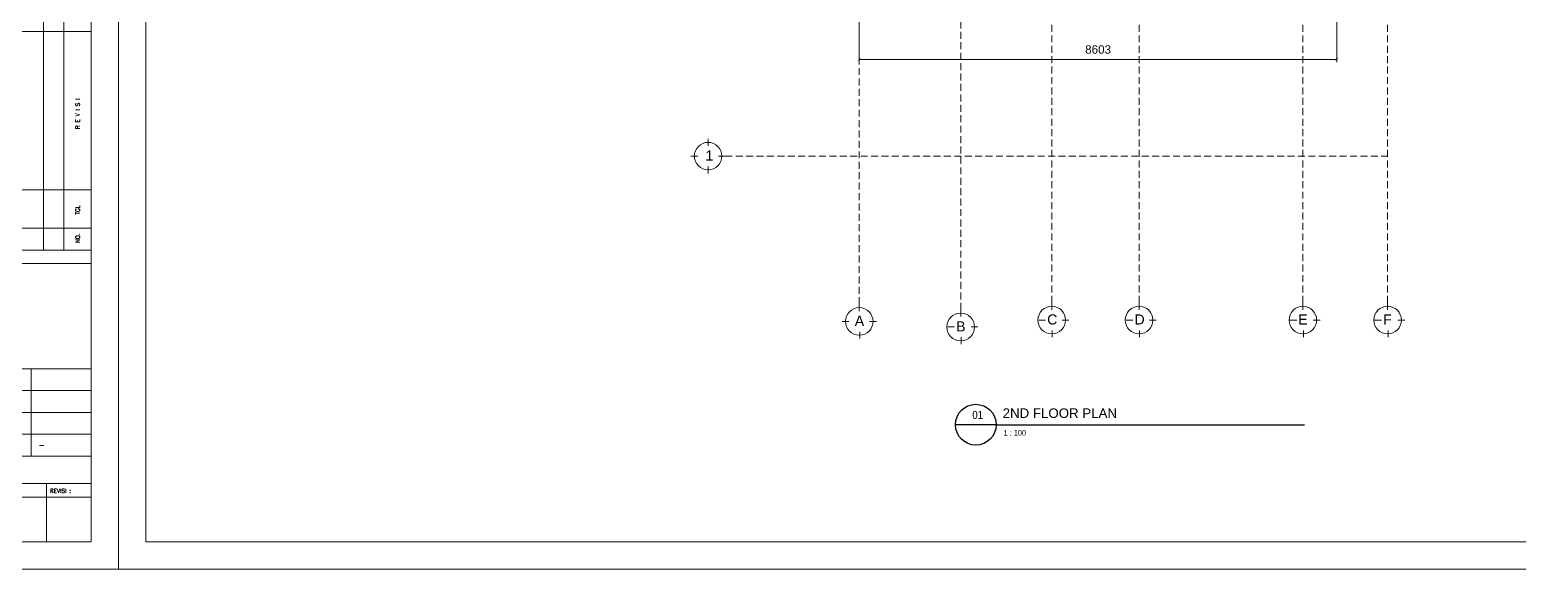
# Model space of a CAD drawing. Header units: millimetres. Extents: x -322387 to 1539330, y -108868 to 282714.
# Drawn here: x 581010 to 607816, y 56496 to 66202 of the extents above; entities that cross this region are included whole.
import ezdxf
from ezdxf.enums import TextEntityAlignment as Align

# ---------------------------------------------------------------- set-up
doc = ezdxf.new("R2010")
doc.units = ezdxf.units.MM
doc.header["$MEASUREMENT"] = 0
doc.linetypes.add('DASHED2', pattern=[0.375, 0.25, -0.125])
doc.linetypes.add('HIDDEN2', pattern=[0.1875, 0.125, -0.0625])
for name, color, linetype, lineweight in [('09-Arsiran', 8, 'Continuous', 5), ('AS', 8, 'HIDDEN2', 5), ('LEGEND', 1, 'DASHED2', 50), ('XR-KOP A3_MOZART$0$A-TXTKOP', 3, 'Continuous', 5), ('XR-KOP A3_MOZART$0$KOP-A1$0$A-GRSKOP', 1, 'Continuous', 5), ('XR-KOP A3_MOZART$0$KOP-A1$0$A-TXTKOP', 3, 'Continuous', 5)]:
    doc.layers.add(name, color=color, linetype=linetype, lineweight=lineweight)
doc.layers.add('NOT', color=1, linetype='Continuous')
doc.styles.add('NOTEXT1', font='arial.ttf')
doc.styles.add('NOTEXT2', font='arial.ttf')
doc.styles.add('NOTEXT4', font='arial.ttf')
doc.styles.get("Standard").update_dxf_attribs({"font": 'arial.ttf'})
doc.styles.add('XR-KOP A3_MOZART$0$KOP-A1$0$ROMANS', font='romans.shx', dxfattribs={"height": 200})
doc.styles.add('XR-KOP A3_MOZART$0$ROMANS', font='romans.shx', dxfattribs={"height": 200})
doc.dimstyles.new('DIM100', dxfattribs={"dimscale": 0, "dimtxt": 150, "dimasz": 50, "dimexe": 50, "dimexo": 0, "dimgap": 100, "dimtad": 1, "dimtoh": 1, "dimdec": 0, "dimdsep": 46, "dimtxsty": 'Standard', "dimblk": 'ARCHTICK', "dimcen": 1, "dimclrd": 1, "dimclre": 1, "dimadec": 0, "dimazin": 0, "dimtfac": 250, "dimtdec": 0, "dimtix": 1, "dimtmove": 0, "dimatfit": 3, "dimldrblk": 'DOT', "dimfxl": 150, "dimtolj": 1, "dimtzin": 0, "dimlwd": 5, "dimlwe": 5, "dimarcsym": 0})

# ---------------------------------------------------------------- blocks, each defined once
blk = doc.blocks.new('hsdh')
at = {"layer": 'XR-KOP A3_MOZART$0$KOP-A1$0$A-GRSKOP', "linetype": 'Continuous', "lineweight": 5}
for p, q in [((144206, 61611), (144206, 65781)), ((144554, 61611), (144554, 65781)), ((140385, 65317), (145017, 65317)), ((140385, 62631), (145017, 62631)), ((140385, 61982), (145017, 61982)), ((140385, 61611), (145017, 61611)), ((140385, 61611), (145017, 61611)), ((140385, 61380), (145017, 61380)), ((140385, 59597), (145017, 59597)), ((143998, 59597), (143998, 58115)), ((141774, 59226), (145017, 59226)), ((141774, 58856), (145017, 58856)), ((140385, 58485), (145017, 58485)), ((140385, 58115), (145017, 58115)), ((140385, 57651), (145017, 57651)), ((144258, 57651), (144258, 56660)), ((140385, 57420), (145017, 57420))]:
    blk.add_line(p, q, dxfattribs=at)
at = {"layer": 'XR-KOP A3_MOZART$0$KOP-A1$0$A-GRSKOP', "color": 0, "linetype": 'Continuous', "lineweight": 5}
blk.add_lwpolyline([(145480, 82601), (107945, 82601), (107945, 56197), (145480, 56197)], close=True, dxfattribs=at)
at = {"layer": 'XR-KOP A3_MOZART$0$KOP-A1$0$A-GRSKOP', "color": 5, "linetype": 'Continuous', "lineweight": 5}
blk.add_lwpolyline([(145017, 82138), (108409, 82138), (108409, 56660), (145017, 56660)], close=True, dxfattribs=at)
at = {"layer": 'XR-KOP A3_MOZART$0$A-TXTKOP', "lineweight": 5, "style": 'XR-KOP A3_MOZART$0$ROMANS'}
blk.add_text('-', height=92.6, dxfattribs=at).set_placement((144125, 58258))
at = {"layer": 'XR-KOP A3_MOZART$0$KOP-A1$0$A-TXTKOP', "lineweight": 5, "style": 'XR-KOP A3_MOZART$0$KOP-A1$0$ROMANS'}
for s, height, p in [('R E V I S I', 69.49, (144822, 63662)), ('TGL', 69.5, (144822, 62210)), ('NO.', 69.5, (144822, 61732))]:
    blk.add_text(s, height=height, rotation=90, dxfattribs=at).set_placement(p)
blk.add_text('REVISI :', height=69.5, dxfattribs=at).set_placement((144317, 57491))
blk = doc.blocks.new('NOT-28-ADI')
at = {"const_width": 50}
blk.add_lwpolyline([(-750, 0), (750, 0)], dxfattribs=at)
blk.add_circle((0, 0), 750)
at = {"layer": 'NOT'}
blk.add_line((750, 0), (12100, 0), dxfattribs=at)
at = {"color": 5, "style": 'NOTEXT4'}
for tag, p in [('JDL1', (988, 765)), ('JDL2', (988, 250))]:
    blk.add_attdef(tag, p, '', height=350, dxfattribs=at)
at = {"color": 5, "style": 'NOTEXT4', "width": 0.85}
blk.add_attdef('NO', text='', height=300, dxfattribs=at).set_placement((68, 360), align=Align.MIDDLE_CENTER)
at = {"style": 'NOTEXT1', "width": 0.85}
blk.add_attdef('REF.', text='', height=200, dxfattribs=at).set_placement((0, -190), align=Align.TOP_CENTER)
blk.add_attdef('SCALE', (1020, -398), '', height=200, dxfattribs=at)
blk.add_attdef('ROOM', text='', height=200, dxfattribs=at).set_placement((3715, -388), align=Align.RIGHT)
blk = doc.blocks.new('_ArchTick')
at = {"color": 0, "linetype": 'ByBlock', "const_width": 0.15}
blk.add_lwpolyline([(-0.5, -0.5), (0.5, 0.5)], dxfattribs=at)
blk = doc.blocks.new('*D1174')
at = {"color": 1, "lineweight": 5, "transparency": 16777216}
for p, q in [((604550, 68689), (604550, 65620)), ((595948, 68449), (595948, 65620)), ((595948, 65670), (604550, 65670))]:
    blk.add_line(p, q, dxfattribs=at)
at = {"layer": 'Defpoints', "color": 0, "transparency": 16777216}
for p in [(604550, 68689), (595948, 68449), (604550, 65670)]:
    blk.add_point(p, dxfattribs=at)
at = {"color": 1, "lineweight": 5, "transparency": 16777216, "xscale": 50, "yscale": 50, "zscale": 50, "rotation": 180}
blk.add_blockref('_ArchTick', (595948, 65670), dxfattribs=at)
at = {"color": 1, "lineweight": 5, "transparency": 16777216, "xscale": 50, "yscale": 50, "zscale": 50}
blk.add_blockref('_ArchTick', (604550, 65670), dxfattribs=at)
at = {"color": 0, "transparency": 16777216, "insert": (600249, 65847), "char_height": 150, "attachment_point": 5}
blk.add_mtext('\\A1;8603', dxfattribs=at)
blk = doc.blocks.new('_DOT')
at = {"color": 0, "linetype": 'ByBlock'}
blk.add_line((-0.5, 0), (-1, 0), dxfattribs=at)
at = {"color": 0, "linetype": 'ByBlock', "const_width": 0.5}
blk.add_lwpolyline([(-0.25, 0, 1), (0.25, 0, 1)], format="xyb", close=True, dxfattribs=at)

msp = doc.modelspace()

# ---------------------------------------------------------------- linework, layer by layer
at = {"layer": '09-Arsiran'}
for p, q in [((593226.3342, 64238.9915), (593226.3342, 64114.9804)), ((592916.3064, 63928.9637), (593040.3176, 63928.9637)), ((593412.3509, 63928.9637), (593536.362, 63928.9637)), ((593226.3342, 63742.947), (593226.3342, 63618.9359)), ((595948.9965, 61264.3403), (595948.9965, 61140.3292)), ((597774.7259, 61164.3403), (597774.7259, 61040.3292)), ((599413.9965, 61289.3403), (599413.9965, 61165.3292)), ((600986.9143, 61289.3403), (600986.9143, 61165.3292)), ((603936.9143, 61289.3403), (603936.9143, 61165.3292)), ((605463.3731, 61289.3403), (605463.3731, 61165.3292)), ((595638.9687, 60954.3125), (595762.9798, 60954.3125)), ((596135.0132, 60954.3125), (596259.0243, 60954.3125)), ((597540.4276, 60854.3125), (597664.4387, 60854.3125)), ((597960.7426, 60854.3125), (598084.7537, 60854.3125)), ((599179.6982, 60979.3125), (599303.7093, 60979.3125)), ((599600.0132, 60979.3125), (599724.0243, 60979.3125)), ((600752.6159, 60979.3125), (600876.627, 60979.3125)), ((601172.9309, 60979.3125), (601296.942, 60979.3125)), ((603702.6159, 60979.3125), (603826.627, 60979.3125)), ((604122.9309, 60979.3125), (604246.942, 60979.3125)), ((605229.0748, 60979.3125), (605353.0859, 60979.3125)), ((605649.3898, 60979.3125), (605773.4009, 60979.3125)), ((595957.8497, 60768.4539), (595957.8497, 60644.4428)), ((597783.5791, 60668.4539), (597783.5791, 60544.4428)), ((599422.8497, 60793.4539), (599422.8497, 60669.4428)), ((600995.7675, 60793.4539), (600995.7675, 60669.4428)), ((603945.7675, 60793.4539), (603945.7675, 60669.4428)), ((605472.2263, 60793.4539), (605472.2263, 60669.4428))]:
    msp.add_line(p, q, dxfattribs=at)
for centre in [(593226.3342, 63928.9637), (595948.9965, 60954.3125), (599413.9965, 60979.3125), (600986.9143, 60979.3125), (603936.9143, 60979.3125), (605463.3731, 60979.3125), (597774.7259, 60854.3125)]:
    msp.add_circle(centre, 248.0222, dxfattribs=at)
at = {"layer": 'AS', "ltscale": 1000}
for p, q in [((595948.9965, 61264.3403), (595948.9965, 81801.8814)), ((597774.7259, 61164.3403), (597774.7259, 81801.8814)), ((599413.9965, 61289.3403), (599413.9965, 81801.8814)), ((600986.9143, 61289.3403), (600986.9143, 81801.8814)), ((603936.9143, 61289.3403), (603936.9143, 81801.8814)), ((605463.3731, 61289.3403), (605463.3731, 81801.8814)), ((593536.362, 63928.9637), (605464.832, 63928.9637))]:
    msp.add_line(p, q, dxfattribs=at)

# ---------------------------------------------------------------- block references
at = {"layer": 'LEGEND', "xscale": 1.060683167240732, "yscale": 1.060683167240732, "zscale": 1.060683167240732}
for p in [(428299.1078, -3110.6789), (468111.5468, -3110.6789)]:
    msp.add_blockref('hsdh', p, dxfattribs=at)
at = {"layer": 'NOT'}
ref = msp.add_blockref('NOT-28-ADI', (598047.7873, 59096.1446), dxfattribs=dict(at, xscale=0.4890481213859837, yscale=0.4890481213859837, zscale=0.4890481213859837))
ref.add_attrib('NO', '01', dxfattribs={"layer": '0', "color": 5, "height": 146.71444, "style": 'NOTEXT2', "width": 0.85}).set_placement((598081.0578, 59272.026), align=Align.MIDDLE_CENTER)
ref.add_attrib('JDL2', '2ND FLOOR PLAN', (598530.826, 59218.4275), dxfattribs={"layer": '0', "color": 5, "height": 171.166842, "style": 'NOTEXT2'})
ref.add_attrib('SCALE', '1 : 100', (598546.391, 58901.541), dxfattribs={"layer": '0', "height": 97.80962, "style": 'NOTEXT1', "width": 0.85})

# ---------------------------------------------------------------- texts
at = {"layer": '09-Arsiran', "color": 2, "char_height": 181.6238, "attachment_point": 1}
for s, width, insert in [('1', 43.206727, (593177.045, 64030.3063)), ('A', 43.206727, (595867.1187, 61055.6551)), ('B', 43.206727, (597692.8481, 60955.6551)), ('C', 43.206727, (599332.1187, 61080.6551)), ('D', 43.206727, (600905.0364, 61080.6551)), ('E', 43.206727, (603855.0364, 61080.6551)), ('F', 181.623762, (605381.4953, 61080.6551))]:
    msp.add_mtext_dynamic_manual_height_columns(s, width=width, gutter_width=908.1188, heights=[0], dxfattribs=dict(at, insert=insert))

# ---------------------------------------------------------------- dimensions: what is measured, and where the dimension line sits
dim = msp.add_linear_dim(base=(604550.4554, 65669.9194), p1=(595947.5376, 68448.9637), p2=(604550.4554, 68688.9637), dimstyle='DIM100', override={"dimscale": 1})
dim.commit()
dim.dimension.update_dxf_attribs({"geometry": '*D1174', "text_midpoint": (600248.9965, 65846.5565)})

doc.saveas('drawing.dxf')
